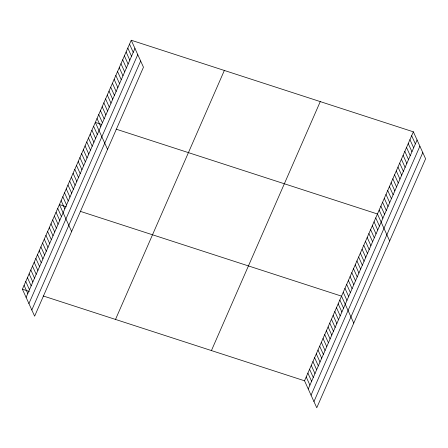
<?xml version="1.0" encoding="UTF-8"?>
<svg xmlns="http://www.w3.org/2000/svg" width="448" height="448" viewBox="0 0 448 448"><rect width="100%" height="100%" fill="white"/><g stroke="black" fill="none" stroke-linecap="round" stroke-linejoin="round"><path stroke-width="0.67" d="M131.236 40.236L143.466 67.206L34.63 316.17L22.4 289.206L131.236 40.236L413.37 131.83L425.6 158.794L316.764 407.764L304.534 380.794L43.221 295.966M26.113 297.388L134.949 48.418M28.924 303.587L137.76 54.617M31.819 309.971L140.655 61.006M115.506 319.43L224.342 70.465M211.428 350.571L320.264 101.606M304.534 380.794L413.37 131.83M308.241 388.976L417.077 140.011M311.052 395.175L419.888 146.21M313.953 401.565L422.789 152.594M101.679 124.46L95.323 122.399L107.554 149.363M116.138 129.158L377.451 213.987L389.682 240.951M66.343 206.808L59.405 204.557L71.635 231.521M80.22 211.316L341.533 296.145L353.769 323.114M22.4 289.206L29.338 291.458M411.656 135.738L415.369 143.92M409.948 139.653L413.655 147.834M408.234 143.567L411.947 151.749M406.526 147.476L410.239 155.658M404.818 151.39L408.526 159.572M403.105 155.305L406.818 163.481M401.397 159.214L405.104 167.395M399.683 163.128L403.396 171.31M397.975 167.042L401.688 175.218M396.267 170.951L399.974 179.133M394.554 174.866L398.266 183.047M392.846 178.774L396.553 186.956M391.132 182.689L394.845 190.87M389.424 186.603L393.137 194.779M387.716 190.512L391.423 198.694M386.002 194.426L389.715 202.608M384.294 198.341L388.002 206.517M382.581 202.25L386.294 210.431M380.873 206.164L384.586 214.346M379.159 210.073L382.872 218.254M375.743 217.902L379.45 226.078M374.03 221.81L377.742 229.992M372.322 225.725L376.029 233.906M370.608 229.639L374.321 237.815M368.9 233.548L372.613 241.73M367.192 237.462L370.899 245.644M365.478 241.371L369.191 249.553M363.77 245.286L367.478 253.467M362.057 249.2L365.77 257.382M360.349 253.109L364.062 261.29M358.641 257.023L362.348 265.205M356.927 260.938L360.64 269.114M355.219 264.846L358.926 273.028M353.506 268.761L357.218 276.942M351.798 272.675L355.51 280.851M350.09 276.584L353.797 284.766M348.376 280.498L352.089 288.68M346.668 284.407L350.375 292.589M344.954 288.322L348.667 296.503M343.246 292.236L346.959 300.412M339.853 299.992L343.566 308.174M338.173 303.839L341.88 312.021M336.487 307.692L340.2 315.868M334.807 311.539L338.52 319.715M333.127 315.386L336.834 323.568M331.442 319.234L335.154 327.415M329.762 323.081L333.474 331.262M328.082 326.928L331.789 335.11M326.396 330.775L330.109 338.957M324.716 334.622L328.429 342.804M323.036 338.47L326.743 346.651M321.35 342.317L325.063 350.498M319.67 346.164L323.378 354.346M317.985 350.011L321.698 358.193M316.305 353.864L320.018 362.04M314.625 357.711L318.332 365.887M312.939 361.558L316.652 369.74M311.259 365.406L314.972 373.587M309.579 369.253L313.286 377.434M307.894 373.1L311.606 381.282M306.214 376.947L309.926 385.129M129.528 44.15L133.235 52.332M127.814 48.065L131.527 56.241M126.106 51.974L129.819 60.155M124.393 55.888L128.106 64.07M122.685 59.802L126.398 67.978M120.977 63.711L124.684 71.893M119.263 67.626L122.976 75.807M117.555 71.534L121.262 79.716M115.842 75.449L119.554 83.63M114.134 79.363L117.846 87.545M112.426 83.272L116.133 91.454M110.712 87.186L114.425 95.368M109.004 91.101L112.711 99.277M107.29 95.01L111.003 103.191M105.582 98.924L109.295 107.106M103.874 102.838L107.582 111.014M102.161 106.747L105.874 114.929M100.453 110.662L104.16 118.843M98.739 114.57L102.452 122.752M97.031 118.485L100.744 126.666M93.61 126.308L97.322 134.49M91.902 130.222L95.609 138.404M90.188 134.137L93.901 142.313M88.48 138.046L92.193 146.227M86.766 141.96L90.479 150.142M85.058 145.869L88.771 154.05M83.35 149.783L87.058 157.965M81.637 153.698L85.35 161.879M79.929 157.606L83.636 165.788M78.215 161.521L81.928 169.702M76.507 165.435L80.22 173.611M74.799 169.344L78.506 177.526M73.086 173.258L76.798 181.44M71.378 177.173L75.085 185.349M69.664 181.082L73.377 189.263M67.956 184.996L71.669 193.178M66.248 188.905L69.955 197.086M64.534 192.819L68.247 201.001M62.826 196.734L66.534 204.91M61.113 200.642L64.826 208.824M57.725 208.404L61.432 216.586M56.039 212.251L59.752 220.433M54.359 216.098L58.066 224.28M52.674 219.946L56.386 228.127M50.994 223.793L54.706 231.974M49.314 227.64L53.021 235.822M47.628 231.487L51.341 239.669M45.948 235.34L49.661 243.516M44.268 239.187L47.975 247.363M42.582 243.034L46.295 251.216M40.902 246.882L44.615 255.063M39.222 250.729L42.93 258.91M37.537 254.576L41.25 262.758M35.857 258.423L39.57 266.605M34.177 262.27L37.884 270.452M32.491 266.118L36.204 274.299M30.811 269.965L34.518 278.146M29.126 273.812L32.838 281.994M27.446 277.659L31.158 285.841M25.766 281.512L29.473 289.688M24.08 285.359L27.793 293.535"/></g></svg>
